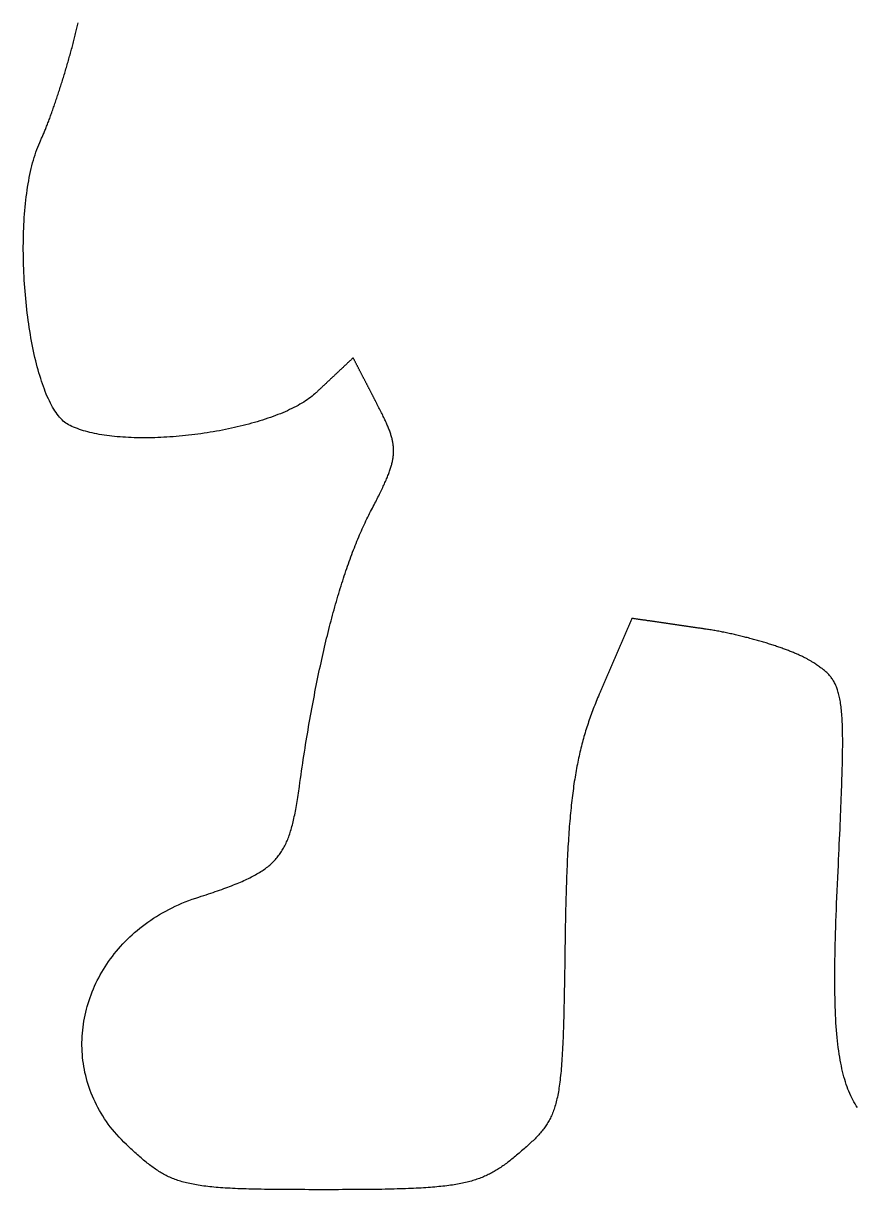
# Model space of a CAD drawing. Extents: x 329 to 438, y 296 to 448.
# Drawn here: x 329.1 to 383.5, y 295.8 to 371.8 of the extents above; entities that cross this region are included whole.
import ezdxf

# ---------------------------------------------------------------- set-up
doc = ezdxf.new("R2010")
doc.units = 0
doc.layers.get('0').update_dxf_attribs({"linetype": 'CONTINUOUS'})

msp = doc.modelspace()

# ---------------------------------------------------------------- linework, layer by layer
at = {"color": 7}
msp.add_lwpolyline([(335.892, 298.727), (335.892, 298.727)], close=True, dxfattribs=at)
for points in [[(332.074, 345.672, 0), (331.988, 345.721, 0), (331.904, 345.778, 0), (331.82, 345.841, 0), (331.737, 345.911, 0), (331.655, 345.987, 0), (331.575, 346.07, 0), (331.495, 346.159, 0), (331.416, 346.254, 0), (331.339, 346.355, 0), (331.263, 346.462, 0), (331.187, 346.574, 0), (331.113, 346.692, 0), (331.041, 346.816, 0), (330.969, 346.945, 0), (330.898, 347.079, 0), (330.829, 347.219, 0), (330.761, 347.363, 0), (330.694, 347.512, 0), (330.628, 347.666, 0), (330.563, 347.825, 0), (330.5, 347.988, 0), (330.438, 348.155, 0), (330.377, 348.327, 0), (330.318, 348.503, 0), (330.26, 348.683, 0), (330.203, 348.867, 0), (330.147, 349.054, 0), (330.093, 349.246, 0), (330.04, 349.44, 0), (329.989, 349.638, 0), (329.939, 349.84, 0), (329.89, 350.044, 0), (329.842, 350.252, 0), (329.796, 350.462, 0), (329.752, 350.676, 0), (329.709, 350.892, 0), (329.667, 351.11, 0), (329.627, 351.331, 0), (329.588, 351.554, 0), (329.551, 351.779, 0), (329.515, 352.007, 0), (329.481, 352.236, 0), (329.448, 352.467, 0), (329.417, 352.7, 0), (329.387, 352.934, 0), (329.359, 353.17, 0), (329.332, 353.407, 0), (329.307, 353.645, 0), (329.284, 353.884, 0), (329.262, 354.125, 0), (329.242, 354.366, 0), (329.223, 354.607, 0), (329.206, 354.849, 0), (329.191, 355.092, 0), (329.177, 355.335, 0), (329.165, 355.578, 0), (329.155, 355.822, 0), (329.146, 356.065, 0), (329.139, 356.308, 0), (329.134, 356.551, 0), (329.131, 356.793, 0), (329.129, 357.035, 0), (329.129, 357.276, 0), (329.131, 357.517, 0), (329.134, 357.756, 0), (329.14, 357.995, 0), (329.147, 358.232, 0), (329.156, 358.468, 0), (329.167, 358.702, 0), (329.18, 358.936, 0), (329.194, 359.167, 0), (329.211, 359.397, 0), (329.229, 359.624, 0), (329.249, 359.85, 0), (329.271, 360.074, 0), (329.295, 360.295, 0), (329.321, 360.514, 0), (329.349, 360.73, 0), (329.379, 360.944, 0), (329.411, 361.155, 0), (329.445, 361.363, 0), (329.481, 361.569, 0), (329.519, 361.771, 0), (329.558, 361.969, 0), (329.6, 362.165, 0), (329.644, 362.357, 0), (329.69, 362.545, 0), (329.738, 362.73, 0), (329.788, 362.91, 0), (329.84, 363.087, 0), (329.895, 363.26, 0), (329.951, 363.428, 0), (330.01, 363.592, 0), (330.07, 363.752, 0), (330.133, 363.907, 0), (330.198, 364.057, 0), (330.248, 364.167, 0), (330.274, 364.223, 0), (330.3, 364.279, 0), (330.325, 364.337, 0), (330.351, 364.396, 0), (330.378, 364.456, 0), (330.404, 364.517, 0), (330.431, 364.579, 0), (330.457, 364.642, 0), (330.484, 364.707, 0), (330.511, 364.772, 0), (330.539, 364.838, 0), (330.566, 364.906, 0), (330.594, 364.974, 0), (330.621, 365.043, 0), (330.649, 365.114, 0), (330.677, 365.185, 0), (330.705, 365.257, 0), (330.733, 365.33, 0), (330.761, 365.403, 0), (330.79, 365.478, 0), (330.818, 365.554, 0), (330.847, 365.63, 0), (330.875, 365.707, 0), (330.904, 365.785, 0), (330.933, 365.863, 0), (330.962, 365.943, 0), (330.99, 366.023, 0), (331.019, 366.103, 0), (331.048, 366.185, 0), (331.077, 366.267, 0), (331.106, 366.349, 0), (331.135, 366.433, 0), (331.165, 366.517, 0), (331.194, 366.601, 0), (331.223, 366.686, 0), (331.252, 366.772, 0), (331.281, 366.858, 0), (331.31, 366.944, 0), (331.339, 367.031, 0), (331.368, 367.119, 0), (331.397, 367.207, 0), (331.426, 367.295, 0), (331.455, 367.384, 0), (331.484, 367.474, 0), (331.513, 367.563, 0), (331.542, 367.653, 0), (331.571, 367.743, 0), (331.599, 367.834, 0), (331.628, 367.925, 0), (331.657, 368.016, 0), (331.685, 368.108, 0), (331.714, 368.199, 0), (331.742, 368.291, 0), (331.77, 368.384, 0), (331.798, 368.476, 0), (331.826, 368.568, 0), (331.854, 368.661, 0), (331.882, 368.754, 0), (331.909, 368.847, 0), (331.937, 368.94, 0), (331.964, 369.033, 0), (331.991, 369.126, 0), (332.018, 369.219, 0), (332.045, 369.312, 0), (332.071, 369.406, 0), (332.098, 369.499, 0), (332.124, 369.592, 0), (332.15, 369.685, 0), (332.176, 369.778, 0), (332.202, 369.871, 0), (332.228, 369.964, 0), (332.253, 370.056, 0), (332.278, 370.149, 0), (332.303, 370.241, 0), (332.328, 370.333, 0), (332.352, 370.425, 0), (332.376, 370.517, 0), (332.4, 370.608, 0), (332.424, 370.699, 0), (332.447, 370.79, 0), (332.47, 370.881, 0), (332.493, 370.971, 0), (332.516, 371.061, 0), (332.538, 371.151, 0), (332.56, 371.24, 0), (332.582, 371.329, 0), (332.603, 371.417, 0), (332.625, 371.505, 0), (332.645, 371.593, 0), (332.666, 371.68, 0), (332.686, 371.766, 0), (332.706, 371.852, 0)], [(383.501, 301.176, 0), (383.424, 301.297, 0), (383.348, 301.422, 0), (383.275, 301.549, 0), (383.205, 301.679, 0), (383.137, 301.813, 0), (383.071, 301.95, 0), (383.007, 302.09, 0), (382.946, 302.234, 0), (382.887, 302.382, 0), (382.83, 302.533, 0), (382.776, 302.688, 0), (382.723, 302.847, 0), (382.673, 303.01, 0), (382.625, 303.177, 0), (382.579, 303.348, 0), (382.535, 303.523, 0), (382.493, 303.703, 0), (382.453, 303.886, 0), (382.415, 304.074, 0), (382.379, 304.267, 0), (382.345, 304.464, 0), (382.313, 304.666, 0), (382.283, 304.873, 0), (382.254, 305.084, 0), (382.228, 305.3, 0), (382.203, 305.522, 0), (382.18, 305.748, 0), (382.159, 305.98, 0), (382.139, 306.217, 0), (382.121, 306.459, 0), (382.105, 306.706, 0), (382.091, 306.959, 0), (382.078, 307.218, 0), (382.066, 307.482, 0), (382.057, 307.752, 0), (382.048, 308.027, 0), (382.042, 308.309, 0), (382.036, 308.596, 0), (382.033, 308.89, 0), (382.03, 309.19, 0), (382.029, 309.496, 0), (382.03, 309.808, 0), (382.031, 310.126, 0), (382.034, 310.451, 0), (382.039, 310.783, 0), (382.044, 311.121, 0), (382.051, 311.466, 0), (382.059, 311.818, 0), (382.068, 312.176, 0), (382.079, 312.541, 0), (382.09, 312.914, 0), (382.103, 313.293, 0), (382.117, 313.68, 0), (382.132, 314.074, 0), (382.147, 314.476, 0), (382.164, 314.884, 0), (382.182, 315.301, 0), (382.201, 315.725, 0), (382.22, 316.156, 0), (382.24, 316.587, 0), (382.258, 316.952, 0), (382.274, 317.309, 0), (382.291, 317.66, 0), (382.307, 318.003, 0), (382.322, 318.339, 0), (382.337, 318.668, 0), (382.352, 318.991, 0), (382.366, 319.306, 0), (382.38, 319.615, 0), (382.393, 319.917, 0), (382.406, 320.212, 0), (382.418, 320.501, 0), (382.43, 320.784, 0), (382.441, 321.06, 0), (382.452, 321.33, 0), (382.462, 321.594, 0), (382.471, 321.852, 0), (382.48, 322.104, 0), (382.489, 322.35, 0), (382.496, 322.59, 0), (382.504, 322.824, 0), (382.51, 323.053, 0), (382.516, 323.276, 0), (382.522, 323.494, 0), (382.526, 323.706, 0), (382.53, 323.913, 0), (382.534, 324.114, 0), (382.536, 324.311, 0), (382.539, 324.503, 0), (382.54, 324.689, 0), (382.541, 324.871, 0), (382.541, 325.047, 0), (382.54, 325.22, 0), (382.538, 325.387, 0), (382.536, 325.55, 0), (382.533, 325.708, 0), (382.529, 325.862, 0), (382.525, 326.012, 0), (382.519, 326.157, 0), (382.513, 326.299, 0), (382.506, 326.436, 0), (382.499, 326.569, 0), (382.49, 326.699, 0), (382.481, 326.824, 0), (382.471, 326.946, 0), (382.459, 327.065, 0), (382.447, 327.179, 0), (382.435, 327.291, 0), (382.421, 327.398, 0), (382.406, 327.503, 0), (382.391, 327.604, 0), (382.374, 327.702, 0), (382.357, 327.798, 0), (382.339, 327.89, 0), (382.319, 327.979, 0), (382.299, 328.066, 0), (382.278, 328.149, 0), (382.256, 328.23, 0), (382.233, 328.309, 0), (382.208, 328.385, 0), (382.183, 328.459, 0), (382.157, 328.53, 0), (382.13, 328.6, 0), (382.102, 328.667, 0), (382.072, 328.732, 0), (382.042, 328.795, 0), (382.01, 328.856, 0), (381.978, 328.916, 0), (381.944, 328.973, 0), (381.909, 329.03, 0), (381.874, 329.084, 0), (381.837, 329.137, 0), (381.798, 329.189, 0), (381.759, 329.24, 0), (381.719, 329.289, 0), (381.677, 329.337, 0), (381.634, 329.384, 0), (381.59, 329.43, 0), (381.545, 329.476, 0), (381.499, 329.52, 0), (381.451, 329.564, 0), (381.402, 329.607, 0), (381.352, 329.65, 0), (381.301, 329.692, 0), (381.249, 329.734, 0), (381.195, 329.775, 0), (381.14, 329.817, 0), (381.083, 329.858, 0), (381.025, 329.899, 0), (380.966, 329.94, 0), (380.906, 329.982, 0), (380.844, 330.023, 0), (380.781, 330.065, 0), (380.717, 330.108, 0), (380.651, 330.151, 0), (380.584, 330.194, 0), (380.531, 330.228, 0), (380.491, 330.253, 0), (380.45, 330.278, 0), (380.408, 330.303, 0), (380.364, 330.328, 0), (380.32, 330.354, 0), (380.274, 330.379, 0), (380.227, 330.405, 0), (380.179, 330.43, 0), (380.13, 330.456, 0), (380.08, 330.481, 0), (380.029, 330.507, 0), (379.976, 330.533, 0), (379.923, 330.559, 0), (379.869, 330.584, 0), (379.814, 330.61, 0), (379.758, 330.636, 0), (379.7, 330.662, 0), (379.642, 330.688, 0), (379.583, 330.714, 0), (379.523, 330.74, 0), (379.463, 330.766, 0), (379.401, 330.792, 0), (379.338, 330.818, 0), (379.275, 330.844, 0), (379.211, 330.87, 0), (379.146, 330.896, 0), (379.08, 330.922, 0), (379.013, 330.947, 0), (378.946, 330.973, 0), (378.878, 330.999, 0), (378.809, 331.025, 0), (378.74, 331.05, 0), (378.669, 331.076, 0), (378.599, 331.102, 0), (378.527, 331.127, 0), (378.455, 331.152, 0), (378.382, 331.178, 0), (378.308, 331.203, 0), (378.234, 331.228, 0), (378.16, 331.253, 0), (378.085, 331.278, 0), (378.009, 331.303, 0), (377.933, 331.328, 0), (377.856, 331.353, 0), (377.778, 331.377, 0), (377.701, 331.402, 0), (377.622, 331.426, 0), (377.544, 331.45, 0), (377.465, 331.474, 0), (377.385, 331.498, 0), (377.305, 331.522, 0), (377.225, 331.545, 0), (377.144, 331.569, 0), (377.063, 331.592, 0), (376.982, 331.615, 0), (376.9, 331.638, 0), (376.818, 331.661, 0), (376.736, 331.683, 0), (376.653, 331.706, 0), (376.57, 331.728, 0), (376.487, 331.75, 0), (376.404, 331.772, 0), (376.321, 331.794, 0), (376.237, 331.815, 0), (376.153, 331.836, 0), (376.069, 331.857, 0), (375.985, 331.878, 0), (375.901, 331.898, 0), (375.816, 331.919, 0), (375.732, 331.939, 0), (375.647, 331.958, 0), (375.563, 331.978, 0), (375.478, 331.997, 0), (375.393, 332.016, 0), (375.309, 332.035, 0), (375.224, 332.053, 0), (375.139, 332.072, 0), (375.055, 332.089, 0), (374.97, 332.107, 0), (374.886, 332.124, 0), (374.801, 332.142, 0), (374.717, 332.158, 0), (374.633, 332.175, 0), (374.549, 332.191, 0), (374.465, 332.207, 0), (374.381, 332.222, 0), (374.298, 332.237, 0), (374.214, 332.252, 0), (374.131, 332.267, 0), (374.048, 332.281, 0), (373.966, 332.295, 0), (373.883, 332.308, 0), (373.801, 332.321, 0), (373.719, 332.334, 0), (373.638, 332.346, 0), (373.557, 332.358, 0), (373.505, 332.366, 0), (373.456, 332.373, 0), (373.407, 332.38, 0), (373.358, 332.387, 0), (373.309, 332.394, 0), (373.26, 332.402, 0), (373.211, 332.409, 0), (373.161, 332.416, 0), (373.112, 332.423, 0), (373.063, 332.43, 0), (373.014, 332.437, 0), (372.965, 332.444, 0), (372.916, 332.451, 0), (372.867, 332.459, 0), (372.818, 332.466, 0), (372.769, 332.473, 0), (372.72, 332.48, 0), (372.671, 332.487, 0), (372.622, 332.494, 0), (372.573, 332.501, 0), (372.524, 332.509, 0), (372.475, 332.516, 0), (372.426, 332.523, 0), (372.377, 332.53, 0), (372.328, 332.537, 0), (372.279, 332.544, 0), (372.23, 332.551, 0), (372.181, 332.559, 0), (372.132, 332.566, 0), (372.083, 332.573, 0), (372.034, 332.58, 0), (371.985, 332.587, 0), (371.935, 332.594, 0), (371.886, 332.601, 0), (371.837, 332.609, 0), (371.788, 332.616, 0), (371.739, 332.623, 0), (371.69, 332.63, 0), (371.641, 332.637, 0), (371.592, 332.644, 0), (371.543, 332.651, 0), (371.494, 332.658, 0), (371.445, 332.666, 0), (371.396, 332.673, 0), (371.347, 332.68, 0), (371.298, 332.687, 0), (371.249, 332.694, 0), (371.2, 332.701, 0), (371.151, 332.708, 0), (371.102, 332.716, 0), (371.053, 332.723, 0), (371.004, 332.73, 0), (370.955, 332.737, 0), (370.906, 332.744, 0), (370.857, 332.751, 0), (370.808, 332.758, 0), (370.759, 332.766, 0), (370.709, 332.773, 0), (370.66, 332.78, 0), (370.611, 332.787, 0), (370.562, 332.794, 0), (370.513, 332.801, 0), (370.464, 332.808, 0), (370.415, 332.816, 0), (370.366, 332.823, 0), (370.317, 332.83, 0), (370.268, 332.837, 0), (370.219, 332.844, 0), (370.17, 332.851, 0), (370.121, 332.858, 0), (370.072, 332.865, 0), (370.023, 332.873, 0), (369.974, 332.88, 0), (369.925, 332.887, 0), (369.876, 332.894, 0), (369.827, 332.901, 0), (369.778, 332.908, 0), (369.729, 332.915, 0), (369.68, 332.923, 0), (369.631, 332.93, 0), (369.582, 332.937, 0), (369.533, 332.944, 0), (369.483, 332.951, 0), (369.434, 332.958, 0), (369.385, 332.965, 0), (369.336, 332.973, 0), (369.287, 332.98, 0), (369.238, 332.987, 0), (369.189, 332.994, 0), (369.14, 333.001, 0), (369.091, 333.008, 0), (369.042, 333.015, 0), (368.993, 333.023, 0), (368.944, 333.03, 0), (368.895, 333.037, 0), (368.846, 333.044, 0), (368.805, 333.034, 0), (368.783, 332.984, 0), (368.761, 332.934, 0), (368.74, 332.883, 0), (368.718, 332.833, 0), (368.696, 332.783, 0), (368.674, 332.732, 0), (368.652, 332.682, 0), (368.631, 332.632, 0), (368.609, 332.581, 0), (368.587, 332.531, 0), (368.565, 332.481, 0), (368.543, 332.43, 0), (368.522, 332.38, 0), (368.5, 332.33, 0), (368.478, 332.279, 0), (368.456, 332.229, 0), (368.435, 332.179, 0), (368.413, 332.128, 0), (368.391, 332.078, 0), (368.369, 332.028, 0), (368.347, 331.977, 0), (368.326, 331.927, 0), (368.304, 331.877, 0), (368.282, 331.826, 0), (368.26, 331.776, 0), (368.238, 331.726, 0), (368.217, 331.675, 0), (368.195, 331.625, 0), (368.173, 331.575, 0), (368.151, 331.524, 0), (368.13, 331.474, 0), (368.108, 331.424, 0), (368.086, 331.374, 0), (368.064, 331.323, 0), (368.042, 331.273, 0), (368.021, 331.223, 0), (367.999, 331.172, 0), (367.977, 331.122, 0), (367.955, 331.072, 0), (367.933, 331.021, 0), (367.912, 330.971, 0), (367.89, 330.921, 0), (367.868, 330.87, 0), (367.846, 330.82, 0), (367.824, 330.77, 0), (367.803, 330.719, 0), (367.781, 330.669, 0), (367.759, 330.619, 0), (367.737, 330.568, 0), (367.716, 330.518, 0), (367.694, 330.468, 0), (367.672, 330.417, 0), (367.65, 330.367, 0), (367.628, 330.317, 0), (367.607, 330.266, 0), (367.585, 330.216, 0), (367.563, 330.166, 0), (367.541, 330.115, 0), (367.519, 330.065, 0), (367.498, 330.015, 0), (367.476, 329.964, 0), (367.454, 329.914, 0), (367.432, 329.864, 0), (367.411, 329.813, 0), (367.389, 329.763, 0), (367.367, 329.713, 0), (367.345, 329.662, 0), (367.323, 329.612, 0), (367.302, 329.562, 0), (367.28, 329.512, 0), (367.258, 329.461, 0), (367.236, 329.411, 0), (367.214, 329.361, 0), (367.193, 329.31, 0), (367.171, 329.26, 0), (367.149, 329.21, 0), (367.127, 329.159, 0), (367.106, 329.109, 0), (367.084, 329.059, 0), (367.062, 329.008, 0), (367.04, 328.958, 0), (367.018, 328.908, 0), (366.997, 328.857, 0), (366.975, 328.807, 0), (366.953, 328.757, 0), (366.931, 328.706, 0), (366.909, 328.656, 0), (366.888, 328.606, 0), (366.866, 328.555, 0), (366.844, 328.505, 0), (366.822, 328.455, 0), (366.801, 328.404, 0), (366.779, 328.354, 0), (366.757, 328.304, 0), (366.735, 328.253, 0), (366.713, 328.203, 0), (366.671, 328.104, 0), (366.619, 327.984, 0), (366.569, 327.864, 0), (366.519, 327.744, 0), (366.47, 327.625, 0), (366.422, 327.506, 0), (366.374, 327.387, 0), (366.327, 327.268, 0), (366.281, 327.149, 0), (366.236, 327.03, 0), (366.191, 326.911, 0), (366.148, 326.792, 0), (366.105, 326.674, 0), (366.062, 326.555, 0), (366.02, 326.435, 0), (365.979, 326.316, 0), (365.939, 326.196, 0), (365.9, 326.076, 0), (365.861, 325.956, 0), (365.823, 325.835, 0), (365.785, 325.714, 0), (365.748, 325.593, 0), (365.712, 325.471, 0), (365.676, 325.348, 0), (365.641, 325.225, 0), (365.607, 325.101, 0), (365.574, 324.976, 0), (365.541, 324.851, 0), (365.508, 324.725, 0), (365.476, 324.598, 0), (365.445, 324.47, 0), (365.415, 324.341, 0), (365.385, 324.212, 0), (365.355, 324.081, 0), (365.327, 323.95, 0), (365.299, 323.817, 0), (365.271, 323.683, 0), (365.244, 323.548, 0), (365.218, 323.412, 0), (365.192, 323.274, 0), (365.166, 323.136, 0), (365.142, 322.996, 0), (365.117, 322.854, 0), (365.094, 322.711, 0), (365.07, 322.567, 0), (365.048, 322.421, 0), (365.026, 322.274, 0), (365.004, 322.125, 0), (364.983, 321.974, 0), (364.962, 321.822, 0), (364.942, 321.667, 0), (364.922, 321.512, 0), (364.903, 321.354, 0), (364.885, 321.194, 0), (364.866, 321.033, 0), (364.849, 320.87, 0), (364.831, 320.704, 0), (364.814, 320.537, 0), (364.798, 320.368, 0), (364.782, 320.196, 0), (364.766, 320.022, 0), (364.751, 319.846, 0), (364.737, 319.668, 0), (364.722, 319.488, 0), (364.709, 319.305, 0), (364.695, 319.12, 0), (364.682, 318.932, 0), (364.669, 318.742, 0), (364.657, 318.55, 0), (364.645, 318.355, 0), (364.633, 318.157, 0), (364.622, 317.957, 0), (364.611, 317.754, 0), (364.601, 317.548, 0), (364.591, 317.34, 0), (364.581, 317.128, 0), (364.572, 316.914, 0), (364.563, 316.697, 0), (364.554, 316.477, 0), (364.545, 316.254, 0), (364.537, 316.028, 0), (364.529, 315.799, 0), (364.522, 315.567, 0), (364.514, 315.332, 0), (364.507, 315.093, 0), (364.501, 314.852, 0), (364.494, 314.607, 0), (364.488, 314.358, 0), (364.482, 314.107, 0), (364.477, 313.852, 0), (364.471, 313.593, 0), (364.466, 313.331, 0), (364.461, 313.065, 0), (364.457, 312.796, 0), (364.452, 312.523, 0), (364.448, 312.247, 0), (364.444, 311.962, 0), (364.439, 311.621, 0), (364.434, 311.287, 0), (364.43, 310.96, 0), (364.425, 310.64, 0), (364.42, 310.326, 0), (364.415, 310.019, 0), (364.411, 309.718, 0), (364.406, 309.424, 0), (364.401, 309.136, 0), (364.396, 308.854, 0), (364.391, 308.578, 0), (364.385, 308.308, 0), (364.38, 308.044, 0), (364.374, 307.786, 0), (364.368, 307.533, 0), (364.362, 307.287, 0), (364.356, 307.045, 0), (364.349, 306.81, 0), (364.342, 306.579, 0), (364.335, 306.354, 0), (364.327, 306.135, 0), (364.32, 305.92, 0), (364.311, 305.71, 0), (364.303, 305.506, 0), (364.294, 305.306, 0), (364.285, 305.111, 0), (364.275, 304.921, 0), (364.265, 304.735, 0), (364.254, 304.554, 0), (364.243, 304.378, 0), (364.231, 304.205, 0), (364.219, 304.037, 0), (364.207, 303.874, 0), (364.193, 303.714, 0), (364.18, 303.558, 0), (364.165, 303.407, 0), (364.15, 303.259, 0), (364.135, 303.115, 0), (364.118, 302.974, 0), (364.101, 302.838, 0), (364.084, 302.704, 0), (364.065, 302.575, 0), (364.046, 302.448, 0), (364.027, 302.325, 0), (364.006, 302.205, 0), (363.985, 302.088, 0), (363.963, 301.974, 0), (363.94, 301.863, 0), (363.916, 301.754, 0), (363.892, 301.649, 0), (363.866, 301.546, 0), (363.84, 301.446, 0), (363.813, 301.348, 0), (363.784, 301.253, 0), (363.755, 301.16, 0), (363.725, 301.069, 0), (363.694, 300.98, 0), (363.662, 300.893, 0), (363.629, 300.809, 0), (363.595, 300.726, 0), (363.56, 300.645, 0), (363.524, 300.566, 0), (363.487, 300.488, 0), (363.448, 300.412, 0), (363.409, 300.337, 0), (363.368, 300.264, 0), (363.326, 300.192, 0), (363.283, 300.121, 0), (363.239, 300.051, 0), (363.194, 299.983, 0), (363.147, 299.915, 0), (363.099, 299.848, 0), (363.05, 299.782, 0), (363, 299.717, 0), (362.948, 299.652, 0), (362.895, 299.587, 0), (362.84, 299.524, 0), (362.785, 299.46, 0), (362.727, 299.397, 0), (362.669, 299.334, 0), (362.609, 299.271, 0), (362.547, 299.208, 0), (362.484, 299.144, 0), (362.42, 299.081, 0), (362.354, 299.018, 0), (362.287, 298.954, 0), (362.218, 298.889, 0), (362.147, 298.825, 0), (362.075, 298.759, 0), (362.002, 298.693, 0), (361.927, 298.626, 0), (361.85, 298.558, 0), (361.771, 298.49, 0), (361.691, 298.42, 0), (361.609, 298.349, 0), (361.526, 298.277, 0), (361.444, 298.207, 0), (361.365, 298.14, 0), (361.288, 298.074, 0), (361.211, 298.009, 0), (361.134, 297.946, 0), (361.059, 297.884, 0), (360.984, 297.823, 0), (360.909, 297.764, 0), (360.835, 297.705, 0), (360.762, 297.648, 0), (360.689, 297.592, 0), (360.616, 297.537, 0), (360.543, 297.483, 0), (360.47, 297.43, 0), (360.398, 297.379, 0), (360.325, 297.328, 0), (360.253, 297.279, 0), (360.18, 297.231, 0), (360.107, 297.183, 0), (360.034, 297.137, 0), (359.961, 297.092, 0), (359.887, 297.048, 0), (359.813, 297.005, 0), (359.738, 296.963, 0), (359.663, 296.922, 0), (359.588, 296.882, 0), (359.511, 296.843, 0), (359.434, 296.804, 0), (359.356, 296.767, 0), (359.278, 296.731, 0), (359.198, 296.696, 0), (359.118, 296.661, 0), (359.036, 296.628, 0), (358.953, 296.595, 0), (358.87, 296.563, 0), (358.785, 296.532, 0), (358.698, 296.502, 0), (358.611, 296.473, 0), (358.522, 296.445, 0), (358.431, 296.417, 0), (358.34, 296.391, 0), (358.246, 296.365, 0), (358.151, 296.34, 0), (358.054, 296.315, 0), (357.955, 296.292, 0), (357.855, 296.269, 0), (357.753, 296.247, 0), (357.648, 296.225, 0), (357.542, 296.205, 0), (357.434, 296.185, 0), (357.323, 296.166, 0), (357.211, 296.147, 0), (357.096, 296.129, 0), (356.979, 296.112, 0), (356.859, 296.095, 0), (356.737, 296.079, 0), (356.612, 296.064, 0), (356.485, 296.049, 0), (356.356, 296.035, 0), (356.223, 296.022, 0), (356.088, 296.009, 0), (355.95, 295.996, 0), (355.809, 295.984, 0), (355.665, 295.973, 0), (355.519, 295.962, 0), (355.369, 295.952, 0), (355.216, 295.942, 0), (355.06, 295.933, 0), (354.901, 295.924, 0), (354.738, 295.916, 0), (354.572, 295.908, 0), (354.403, 295.901, 0), (354.23, 295.894, 0), (354.053, 295.887, 0), (353.873, 295.881, 0), (353.689, 295.875, 0), (353.502, 295.87, 0), (353.311, 295.865, 0), (353.116, 295.86, 0), (352.917, 295.856, 0), (352.714, 295.852, 0), (352.507, 295.848, 0), (352.295, 295.845, 0), (352.08, 295.842, 0), (351.861, 295.839, 0), (351.637, 295.837, 0), (351.409, 295.835, 0), (351.176, 295.833, 0), (350.939, 295.831, 0), (350.698, 295.83, 0), (350.451, 295.829, 0), (350.201, 295.828, 0), (349.945, 295.827, 0), (349.685, 295.826, 0), (349.42, 295.826, 0), (349.15, 295.826, 0), (348.875, 295.826, 0), (348.585, 295.826, 0), (348.298, 295.826, 0), (348.018, 295.826, 0), (347.742, 295.826, 0), (347.473, 295.827, 0), (347.208, 295.827, 0), (346.949, 295.828, 0), (346.695, 295.829, 0), (346.447, 295.83, 0), (346.203, 295.832, 0), (345.965, 295.833, 0), (345.731, 295.835, 0), (345.503, 295.837, 0), (345.279, 295.84, 0), (345.06, 295.843, 0), (344.845, 295.846, 0), (344.636, 295.849, 0), (344.43, 295.853, 0), (344.229, 295.857, 0), (344.033, 295.862, 0), (343.84, 295.867, 0), (343.652, 295.872, 0), (343.468, 295.878, 0), (343.288, 295.884, 0), (343.112, 295.891, 0), (342.94, 295.898, 0), (342.771, 295.906, 0), (342.607, 295.914, 0), (342.446, 295.923, 0), (342.288, 295.932, 0), (342.134, 295.942, 0), (341.984, 295.953, 0), (341.837, 295.964, 0), (341.693, 295.976, 0), (341.552, 295.989, 0), (341.415, 296.002, 0), (341.28, 296.016, 0), (341.149, 296.03, 0), (341.02, 296.045, 0), (340.894, 296.061, 0), (340.771, 296.078, 0), (340.65, 296.096, 0), (340.532, 296.114, 0), (340.417, 296.133, 0), (340.304, 296.153, 0), (340.193, 296.174, 0), (340.085, 296.196, 0), (339.979, 296.218, 0), (339.875, 296.241, 0), (339.773, 296.266, 0), (339.673, 296.291, 0), (339.574, 296.317, 0), (339.478, 296.344, 0), (339.383, 296.372, 0), (339.29, 296.402, 0), (339.199, 296.432, 0), (339.109, 296.463, 0), (339.021, 296.495, 0), (338.934, 296.528, 0), (338.848, 296.563, 0), (338.763, 296.598, 0), (338.68, 296.635, 0), (338.597, 296.672, 0), (338.516, 296.711, 0), (338.435, 296.751, 0), (338.355, 296.792, 0), (338.276, 296.835, 0), (338.198, 296.878, 0), (338.12, 296.923, 0), (338.043, 296.969, 0), (337.966, 297.016, 0), (337.89, 297.065, 0), (337.813, 297.115, 0), (337.737, 297.166, 0), (337.661, 297.219, 0), (337.586, 297.273, 0), (337.51, 297.328, 0), (337.434, 297.385, 0), (337.358, 297.443, 0), (337.281, 297.502, 0), (337.204, 297.563, 0), (337.127, 297.626, 0), (337.05, 297.69, 0), (336.971, 297.755, 0), (336.893, 297.822, 0), (336.813, 297.891, 0), (336.733, 297.961, 0), (336.652, 298.032, 0), (336.569, 298.105, 0), (336.486, 298.18, 0), (336.402, 298.256, 0), (336.316, 298.334, 0), (336.23, 298.414, 0), (336.142, 298.495, 0), (336.052, 298.578, 0), (335.961, 298.663, 0), (335.85, 298.767, 0), (335.685, 298.926, 0), (335.525, 299.088, 0), (335.37, 299.252, 0), (335.22, 299.418, 0), (335.075, 299.585, 0), (334.935, 299.755, 0), (334.8, 299.927, 0), (334.669, 300.1, 0), (334.544, 300.275, 0), (334.424, 300.452, 0), (334.309, 300.63, 0), (334.198, 300.81, 0), (334.092, 300.992, 0), (333.991, 301.174, 0), (333.895, 301.359, 0), (333.804, 301.544, 0), (333.717, 301.731, 0), (333.635, 301.919, 0), (333.558, 302.107, 0), (333.486, 302.297, 0), (333.418, 302.488, 0), (333.355, 302.68, 0), (333.297, 302.873, 0), (333.243, 303.066, 0), (333.194, 303.26, 0), (333.149, 303.455, 0), (333.11, 303.65, 0), (333.074, 303.846, 0), (333.043, 304.042, 0), (333.017, 304.239, 0), (332.995, 304.436, 0), (332.978, 304.633, 0), (332.965, 304.831, 0), (332.957, 305.028, 0), (332.953, 305.226, 0), (332.953, 305.424, 0), (332.958, 305.621, 0), (332.968, 305.818, 0), (332.981, 306.016, 0), (332.999, 306.213, 0), (333.022, 306.409, 0), (333.048, 306.605, 0), (333.079, 306.801, 0), (333.114, 306.996, 0), (333.154, 307.191, 0), (333.197, 307.385, 0), (333.245, 307.578, 0), (333.297, 307.771, 0), (333.354, 307.962, 0), (333.414, 308.153, 0), (333.479, 308.343, 0), (333.547, 308.531, 0), (333.62, 308.719, 0), (333.697, 308.906, 0), (333.778, 309.091, 0), (333.863, 309.275, 0), (333.952, 309.457, 0), (334.045, 309.638, 0), (334.142, 309.818, 0), (334.243, 309.996, 0), (334.348, 310.172, 0), (334.457, 310.347, 0), (334.57, 310.52, 0), (334.687, 310.691, 0), (334.807, 310.861, 0), (334.932, 311.028, 0), (335.06, 311.194, 0), (335.193, 311.357, 0), (335.329, 311.518, 0), (335.468, 311.677, 0), (335.612, 311.834, 0), (335.759, 311.988, 0), (335.91, 312.14, 0), (336.065, 312.29, 0), (336.224, 312.437, 0), (336.386, 312.581, 0), (336.552, 312.723, 0), (336.721, 312.862, 0), (336.895, 312.998, 0), (337.071, 313.131, 0), (337.252, 313.262, 0), (337.436, 313.389, 0), (337.623, 313.514, 0), (337.814, 313.635, 0), (338.009, 313.753, 0), (338.207, 313.868, 0), (338.409, 313.98, 0), (338.614, 314.088, 0), (338.822, 314.193, 0), (339.034, 314.295, 0), (339.249, 314.392, 0), (339.468, 314.487, 0), (339.69, 314.577, 0), (339.916, 314.664, 0), (340.144, 314.747, 0), (340.377, 314.826, 0), (340.566, 314.887, 0), (340.728, 314.94, 0), (340.887, 314.992, 0), (341.044, 315.044, 0), (341.197, 315.095, 0), (341.348, 315.145, 0), (341.496, 315.195, 0), (341.641, 315.245, 0), (341.783, 315.294, 0), (341.922, 315.343, 0), (342.059, 315.391, 0), (342.193, 315.44, 0), (342.325, 315.488, 0), (342.454, 315.536, 0), (342.58, 315.583, 0), (342.704, 315.631, 0), (342.825, 315.678, 0), (342.943, 315.725, 0), (343.06, 315.773, 0), (343.174, 315.82, 0), (343.285, 315.867, 0), (343.394, 315.914, 0), (343.501, 315.962, 0), (343.605, 316.009, 0), (343.707, 316.057, 0), (343.807, 316.105, 0), (343.905, 316.153, 0), (344, 316.201, 0), (344.094, 316.25, 0), (344.185, 316.299, 0), (344.274, 316.348, 0), (344.361, 316.398, 0), (344.446, 316.448, 0), (344.53, 316.498, 0), (344.611, 316.549, 0), (344.69, 316.601, 0), (344.767, 316.653, 0), (344.843, 316.706, 0), (344.916, 316.759, 0), (344.988, 316.813, 0), (345.058, 316.868, 0), (345.127, 316.923, 0), (345.193, 316.98, 0), (345.258, 317.037, 0), (345.322, 317.095, 0), (345.383, 317.153, 0), (345.443, 317.213, 0), (345.502, 317.274, 0), (345.559, 317.335, 0), (345.615, 317.398, 0), (345.669, 317.461, 0), (345.721, 317.526, 0), (345.773, 317.592, 0), (345.823, 317.659, 0), (345.871, 317.727, 0), (345.919, 317.796, 0), (345.965, 317.867, 0), (346.009, 317.939, 0), (346.053, 318.012, 0), (346.095, 318.086, 0), (346.137, 318.162, 0), (346.177, 318.239, 0), (346.216, 318.318, 0), (346.254, 318.398, 0), (346.291, 318.48, 0), (346.327, 318.563, 0), (346.362, 318.648, 0), (346.396, 318.734, 0), (346.429, 318.823, 0), (346.462, 318.912, 0), (346.493, 319.004, 0), (346.524, 319.097, 0), (346.554, 319.192, 0), (346.583, 319.289, 0), (346.612, 319.388, 0), (346.639, 319.488, 0), (346.667, 319.591, 0), (346.693, 319.695, 0), (346.719, 319.802, 0), (346.745, 319.91, 0), (346.77, 320.021, 0), (346.794, 320.134, 0), (346.818, 320.248, 0), (346.842, 320.365, 0), (346.865, 320.484, 0), (346.888, 320.606, 0), (346.91, 320.729, 0), (346.932, 320.855, 0), (346.954, 320.984, 0), (346.976, 321.114, 0), (346.997, 321.247, 0), (347.019, 321.383, 0), (347.04, 321.521, 0), (347.061, 321.661, 0), (347.082, 321.804, 0), (347.103, 321.949, 0), (347.124, 322.102, 0), (347.16, 322.356, 0), (347.196, 322.61, 0), (347.233, 322.861, 0), (347.269, 323.112, 0), (347.306, 323.361, 0), (347.344, 323.608, 0), (347.381, 323.854, 0), (347.419, 324.099, 0), (347.457, 324.342, 0), (347.495, 324.584, 0), (347.533, 324.824, 0), (347.572, 325.063, 0), (347.611, 325.3, 0), (347.65, 325.536, 0), (347.69, 325.77, 0), (347.73, 326.003, 0), (347.77, 326.235, 0), (347.81, 326.465, 0), (347.851, 326.694, 0), (347.892, 326.921, 0), (347.933, 327.147, 0), (347.974, 327.371, 0), (348.016, 327.594, 0), (348.057, 327.816, 0), (348.1, 328.036, 0), (348.142, 328.254, 0), (348.185, 328.472, 0), (348.228, 328.687, 0), (348.271, 328.902, 0), (348.314, 329.115, 0), (348.358, 329.326, 0), (348.402, 329.536, 0), (348.446, 329.745, 0), (348.491, 329.952, 0), (348.535, 330.157, 0), (348.58, 330.362, 0), (348.626, 330.565, 0), (348.671, 330.766, 0), (348.717, 330.966, 0), (348.763, 331.164, 0), (348.809, 331.362, 0), (348.856, 331.557, 0), (348.903, 331.751, 0), (348.95, 331.944, 0), (348.997, 332.136, 0), (349.045, 332.326, 0), (349.093, 332.514, 0), (349.141, 332.701, 0), (349.19, 332.887, 0), (349.238, 333.071, 0), (349.287, 333.254, 0), (349.337, 333.435, 0), (349.386, 333.615, 0), (349.436, 333.794, 0), (349.486, 333.971, 0), (349.536, 334.147, 0), (349.587, 334.321, 0), (349.638, 334.494, 0), (349.689, 334.665, 0), (349.74, 334.835, 0), (349.792, 335.004, 0), (349.843, 335.171, 0), (349.896, 335.337, 0), (349.948, 335.501, 0), (350.001, 335.664, 0), (350.054, 335.825, 0), (350.107, 335.985, 0), (350.16, 336.144, 0), (350.214, 336.301, 0), (350.268, 336.457, 0), (350.322, 336.611, 0), (350.377, 336.764, 0), (350.432, 336.916, 0), (350.487, 337.066, 0), (350.542, 337.215, 0), (350.598, 337.362, 0), (350.654, 337.508, 0), (350.71, 337.652, 0), (350.766, 337.795, 0), (350.823, 337.937, 0), (350.88, 338.077, 0), (350.937, 338.216, 0), (350.994, 338.353, 0), (351.052, 338.489, 0), (351.11, 338.624, 0), (351.169, 338.757, 0), (351.227, 338.888, 0), (351.286, 339.019, 0), (351.345, 339.148, 0), (351.404, 339.275, 0), (351.464, 339.401, 0), (351.524, 339.526, 0), (351.584, 339.649, 0), (351.644, 339.771, 0), (351.705, 339.891, 0), (351.766, 340.01, 0), (351.826, 340.125, 0), (351.882, 340.234, 0), (351.938, 340.341, 0), (351.992, 340.447, 0), (352.046, 340.55, 0), (352.098, 340.652, 0), (352.149, 340.751, 0), (352.198, 340.849, 0), (352.247, 340.945, 0), (352.294, 341.04, 0), (352.34, 341.133, 0), (352.385, 341.224, 0), (352.429, 341.314, 0), (352.472, 341.402, 0), (352.514, 341.489, 0), (352.554, 341.574, 0), (352.594, 341.657, 0), (352.632, 341.74, 0), (352.669, 341.821, 0), (352.705, 341.9, 0), (352.739, 341.979, 0), (352.773, 342.056, 0), (352.806, 342.132, 0), (352.837, 342.206, 0), (352.867, 342.28, 0), (352.896, 342.352, 0), (352.924, 342.424, 0), (352.951, 342.494, 0), (352.977, 342.564, 0), (353.001, 342.632, 0), (353.025, 342.699, 0), (353.047, 342.766, 0), (353.069, 342.832, 0), (353.089, 342.897, 0), (353.108, 342.961, 0), (353.126, 343.024, 0), (353.143, 343.087, 0), (353.159, 343.149, 0), (353.173, 343.21, 0), (353.187, 343.271, 0), (353.199, 343.332, 0), (353.211, 343.391, 0), (353.221, 343.451, 0), (353.23, 343.509, 0), (353.238, 343.568, 0), (353.245, 343.626, 0), (353.251, 343.684, 0), (353.256, 343.741, 0), (353.26, 343.798, 0), (353.263, 343.855, 0), (353.264, 343.912, 0), (353.265, 343.968, 0), (353.265, 344.025, 0), (353.263, 344.081, 0), (353.26, 344.137, 0), (353.257, 344.194, 0), (353.252, 344.25, 0), (353.246, 344.307, 0), (353.24, 344.363, 0), (353.232, 344.42, 0), (353.223, 344.477, 0), (353.213, 344.534, 0), (353.202, 344.591, 0), (353.19, 344.649, 0), (353.177, 344.707, 0), (353.163, 344.765, 0), (353.147, 344.824, 0), (353.131, 344.883, 0), (353.114, 344.942, 0), (353.096, 345.002, 0), (353.076, 345.063, 0), (353.056, 345.124, 0), (353.035, 345.186, 0), (353.012, 345.249, 0), (352.989, 345.312, 0), (352.965, 345.376, 0), (352.939, 345.441, 0), (352.913, 345.506, 0), (352.885, 345.572, 0), (352.857, 345.64, 0), (352.828, 345.708, 0), (352.797, 345.777, 0), (352.766, 345.847, 0), (352.733, 345.918, 0), (352.7, 345.99, 0), (352.665, 346.063, 0), (352.63, 346.137, 0), (352.594, 346.213, 0), (352.556, 346.29, 0), (352.518, 346.368, 0), (352.478, 346.447, 0), (352.438, 346.527, 0), (352.397, 346.609, 0), (352.354, 346.693, 0), (352.311, 346.777, 0), (352.267, 346.864, 0), (352.222, 346.951, 0), (352.2, 346.993, 0), (352.184, 347.025, 0), (352.167, 347.056, 0), (352.151, 347.088, 0), (352.135, 347.12, 0), (352.118, 347.151, 0), (352.102, 347.183, 0), (352.085, 347.215, 0), (352.069, 347.246, 0), (352.053, 347.278, 0), (352.036, 347.31, 0), (352.02, 347.341, 0), (352.003, 347.373, 0), (351.987, 347.405, 0), (351.971, 347.437, 0), (351.954, 347.468, 0), (351.938, 347.5, 0), (351.922, 347.532, 0), (351.905, 347.563, 0), (351.889, 347.595, 0), (351.872, 347.627, 0), (351.856, 347.658, 0), (351.84, 347.69, 0), (351.823, 347.722, 0), (351.807, 347.753, 0), (351.79, 347.785, 0), (351.774, 347.817, 0), (351.758, 347.848, 0), (351.741, 347.88, 0), (351.725, 347.912, 0), (351.709, 347.943, 0), (351.692, 347.975, 0), (351.676, 348.007, 0), (351.659, 348.039, 0), (351.643, 348.07, 0), (351.627, 348.102, 0), (351.61, 348.134, 0), (351.594, 348.165, 0), (351.577, 348.197, 0), (351.561, 348.229, 0), (351.545, 348.26, 0), (351.528, 348.292, 0), (351.512, 348.324, 0), (351.496, 348.355, 0), (351.479, 348.387, 0), (351.463, 348.419, 0), (351.446, 348.45, 0), (351.43, 348.482, 0), (351.414, 348.514, 0), (351.397, 348.545, 0), (351.381, 348.577, 0), (351.365, 348.609, 0), (351.348, 348.641, 0), (351.332, 348.672, 0), (351.315, 348.704, 0), (351.299, 348.736, 0), (351.283, 348.767, 0), (351.266, 348.799, 0), (351.25, 348.831, 0), (351.233, 348.862, 0), (351.217, 348.894, 0), (351.201, 348.926, 0), (351.184, 348.957, 0), (351.168, 348.989, 0), (351.152, 349.021, 0), (351.135, 349.052, 0), (351.119, 349.084, 0), (351.102, 349.116, 0), (351.086, 349.147, 0), (351.07, 349.179, 0), (351.053, 349.211, 0), (351.037, 349.243, 0), (351.02, 349.274, 0), (351.004, 349.306, 0), (350.988, 349.338, 0), (350.971, 349.369, 0), (350.955, 349.401, 0), (350.939, 349.433, 0), (350.922, 349.464, 0), (350.906, 349.496, 0), (350.889, 349.528, 0), (350.873, 349.559, 0), (350.857, 349.591, 0), (350.84, 349.623, 0), (350.824, 349.654, 0), (350.807, 349.686, 0), (350.791, 349.718, 0), (350.775, 349.749, 0), (350.758, 349.781, 0), (350.742, 349.813, 0), (350.726, 349.844, 0), (350.709, 349.876, 0), (350.693, 349.908, 0), (350.676, 349.94, 0), (350.66, 349.971, 0), (350.644, 350.003, 0), (350.625, 350.023, 0), (350.6, 349.999, 0), (350.575, 349.975, 0), (350.55, 349.952, 0), (350.524, 349.928, 0), (350.499, 349.904, 0), (350.474, 349.881, 0), (350.449, 349.857, 0), (350.424, 349.833, 0), (350.398, 349.809, 0), (350.373, 349.786, 0), (350.348, 349.762, 0), (350.323, 349.738, 0), (350.298, 349.715, 0), (350.272, 349.691, 0), (350.247, 349.667, 0), (350.222, 349.644, 0), (350.197, 349.62, 0), (350.171, 349.596, 0), (350.146, 349.573, 0), (350.121, 349.549, 0), (350.096, 349.525, 0), (350.071, 349.502, 0), (350.045, 349.478, 0), (350.02, 349.454, 0), (349.995, 349.431, 0), (349.97, 349.407, 0), (349.945, 349.383, 0), (349.919, 349.359, 0), (349.894, 349.336, 0), (349.869, 349.312, 0), (349.844, 349.288, 0), (349.818, 349.265, 0), (349.793, 349.241, 0), (349.768, 349.217, 0), (349.743, 349.194, 0), (349.718, 349.17, 0), (349.692, 349.146, 0), (349.667, 349.123, 0), (349.642, 349.099, 0), (349.617, 349.075, 0), (349.592, 349.052, 0), (349.566, 349.028, 0), (349.541, 349.004, 0), (349.516, 348.98, 0), (349.491, 348.957, 0), (349.466, 348.933, 0), (349.44, 348.909, 0), (349.415, 348.886, 0), (349.39, 348.862, 0), (349.365, 348.838, 0), (349.339, 348.815, 0), (349.314, 348.791, 0), (349.289, 348.767, 0), (349.264, 348.744, 0), (349.239, 348.72, 0), (349.213, 348.696, 0), (349.188, 348.673, 0), (349.163, 348.649, 0), (349.138, 348.625, 0), (349.113, 348.601, 0), (349.087, 348.578, 0), (349.062, 348.554, 0), (349.037, 348.53, 0), (349.012, 348.507, 0), (348.986, 348.483, 0), (348.961, 348.459, 0), (348.936, 348.436, 0), (348.911, 348.412, 0), (348.886, 348.388, 0), (348.86, 348.365, 0), (348.835, 348.341, 0), (348.81, 348.317, 0), (348.785, 348.294, 0), (348.76, 348.27, 0), (348.734, 348.246, 0), (348.709, 348.223, 0), (348.684, 348.199, 0), (348.659, 348.175, 0), (348.633, 348.151, 0), (348.608, 348.128, 0), (348.583, 348.104, 0), (348.558, 348.08, 0), (348.533, 348.057, 0), (348.507, 348.033, 0), (348.482, 348.009, 0), (348.457, 347.986, 0), (348.432, 347.962, 0), (348.407, 347.938, 0), (348.381, 347.915, 0), (348.356, 347.891, 0), (348.331, 347.867, 0), (348.306, 347.844, 0), (348.281, 347.82, 0), (348.255, 347.796, 0), (348.23, 347.772, 0), (348.205, 347.749, 0), (348.142, 347.69, 0), (348.05, 347.61, 0), (347.954, 347.53, 0), (347.854, 347.452, 0), (347.749, 347.374, 0), (347.64, 347.297, 0), (347.527, 347.222, 0), (347.41, 347.147, 0), (347.289, 347.073, 0), (347.165, 347, 0), (347.037, 346.928, 0), (346.905, 346.857, 0), (346.769, 346.787, 0), (346.63, 346.718, 0), (346.488, 346.65, 0), (346.343, 346.583, 0), (346.194, 346.517, 0), (346.042, 346.452, 0), (345.887, 346.388, 0), (345.73, 346.326, 0), (345.569, 346.264, 0), (345.406, 346.204, 0), (345.24, 346.144, 0), (345.072, 346.086, 0), (344.901, 346.029, 0), (344.728, 345.973, 0), (344.553, 345.918, 0), (344.375, 345.865, 0), (344.196, 345.812, 0), (344.014, 345.761, 0), (343.83, 345.711, 0), (343.645, 345.662, 0), (343.458, 345.615, 0), (343.269, 345.569, 0), (343.079, 345.524, 0), (342.887, 345.48, 0), (342.694, 345.437, 0), (342.5, 345.396, 0), (342.305, 345.356, 0), (342.108, 345.318, 0), (341.911, 345.28, 0), (341.712, 345.245, 0), (341.513, 345.21, 0), (341.313, 345.177, 0), (341.113, 345.145, 0), (340.912, 345.114, 0), (340.71, 345.085, 0), (340.508, 345.058, 0), (340.306, 345.032, 0), (340.104, 345.007, 0), (339.901, 344.983, 0), (339.699, 344.962, 0), (339.497, 344.941, 0), (339.294, 344.922, 0), (339.093, 344.905, 0), (338.891, 344.889, 0), (338.69, 344.874, 0), (338.49, 344.861, 0), (338.29, 344.85, 0), (338.091, 344.84, 0), (337.893, 344.832, 0), (337.695, 344.825, 0), (337.499, 344.82, 0), (337.304, 344.817, 0), (337.11, 344.815, 0), (336.917, 344.815, 0), (336.726, 344.816, 0), (336.536, 344.819, 0), (336.348, 344.823, 0), (336.161, 344.83, 0), (335.976, 344.838, 0), (335.793, 344.847, 0), (335.612, 344.859, 0), (335.432, 344.872, 0), (335.255, 344.887, 0), (335.08, 344.903, 0), (334.908, 344.921, 0), (334.738, 344.941, 0), (334.57, 344.963, 0), (334.405, 344.987, 0), (334.242, 345.012, 0), (334.082, 345.039, 0), (333.925, 345.068, 0), (333.771, 345.099, 0), (333.62, 345.132, 0), (333.472, 345.166, 0), (333.327, 345.203, 0), (333.185, 345.241, 0), (333.047, 345.281, 0), (332.913, 345.323, 0), (332.781, 345.367, 0), (332.654, 345.413, 0), (332.53, 345.461, 0), (332.41, 345.511, 0), (332.294, 345.562, 0), (332.182, 345.616, 0), (332.074, 345.672, 0)]]:
    msp.add_polyline3d(points, dxfattribs=at)

doc.saveas('drawing.dxf')
